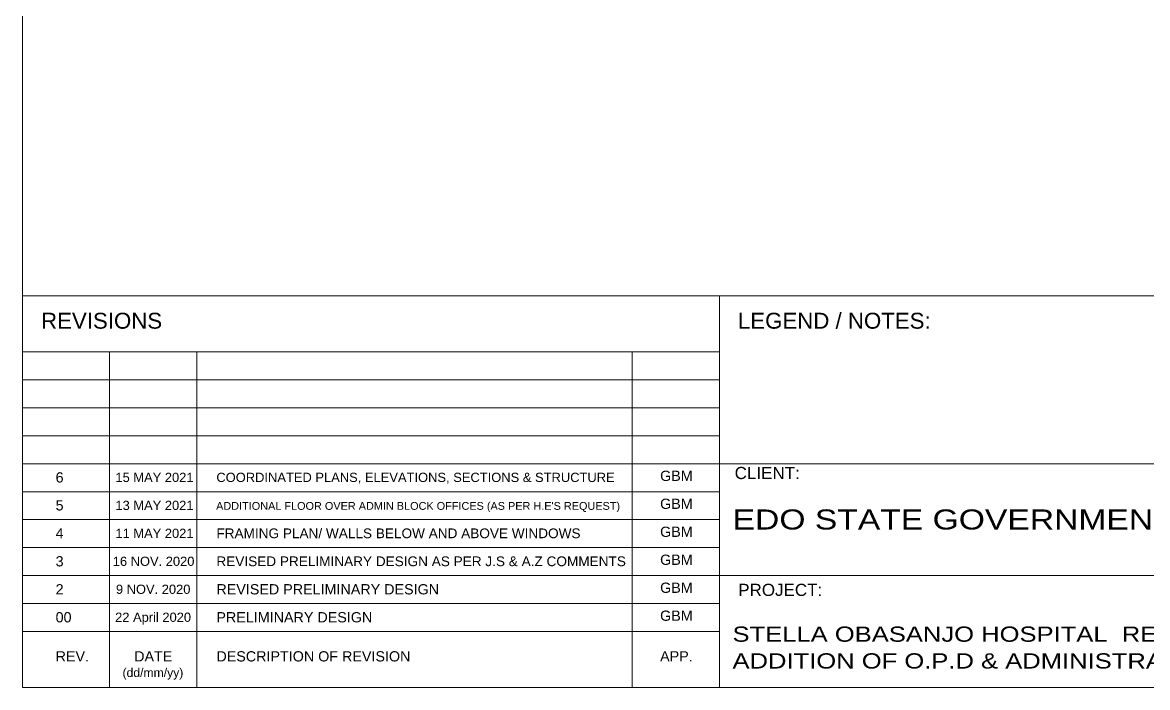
# Model space of a CAD drawing. Extents: x -12260 to 57327, y -29287 to 19916.
# Drawn here: x -12260 to 10208, y -29287 to -15999 of the extents above; entities that cross this region are included whole.
import ezdxf

# ---------------------------------------------------------------- set-up
doc = ezdxf.new("R2010")
doc.units = 0
doc.header["$LTSCALE"] = 0.25
doc.linetypes.add('DASHDOT', pattern=[25.4, 12.7, -6.35, 0, -6.35])
doc.layers.add('01-First Floor-FUR$0$Frame', color=252, linetype='Continuous', lineweight=9)
doc.layers.add('E-LITE-CLNG-CNDT', color=6, linetype='DASHDOT', lineweight=35)
doc.styles.add('01-First Floor-FUR$0$MARI3', font='arial.ttf', dxfattribs={"width": 1.2})
doc.styles.add('01-First Floor-FUR$0$TTLB-A0-JeddahDP$0$Standard', font='txt_____.ttf')
doc.styles.add('01-First Floor-FUR$0$TTLB-A0-JeddahDP$0$swis721', font='swiss.ttf')

# ---------------------------------------------------------------- blocks, each defined once
blk = doc.blocks.new('01-First Floor-FUR')
at = {"layer": '01-First Floor-FUR$0$Frame'}
for p, q in [((-12260, 19916, 0), (-12260, -29287, 0)), ((57327, -21462, 0), (-12260, -21462, 0)), ((1658, -21462, 0), (1658, -29287, 0)), ((1658, -22580, 0), (-12260, -22580, 0)), ((-10520, -29287, 0), (-10520, -22580, 0)), ((-8780, -29287, 0), (-8780, -22580, 0)), ((-82, -29287, 0), (-82, -22580, 0)), ((1658, -23139, 0), (-12260, -23139, 0)), ((1658, -23698, 0), (-12260, -23698, 0)), ((1658, -24257, 0), (-12260, -24257, 0)), ((57327, -24815, 0), (-12260, -24815, 0)), ((1658, -25374, 0), (-12260, -25374, 0)), ((1658, -25933, 0), (-12260, -25933, 0)), ((1658, -26492, 0), (-12260, -26492, 0)), ((1658, -27051, 0), (-12260, -27051, 0)), ((15575, -27051, 0), (1658, -27051, 0)), ((1658, -27610, 0), (-12260, -27610, 0)), ((1658, -28169, 0), (-12260, -28169, 0)), ((-12260, -29287, 0), (57327, -29287, 0))]:
    blk.add_line(p, q, dxfattribs=at)
at = {"layer": '01-First Floor-FUR$0$Frame', "style": '01-First Floor-FUR$0$MARI3', "width": 1.2}
for s, height, p in [('EDO STATE GOVERNMENT', 400.79, (1922, -26130, 0)), ('STELLA OBASANJO HOSPITAL  REFURBISHMENT &', 304.6, (1920, -28373, 0)), ('ADDITION OF O.P.D & ADMINISTRATIVE BLOCK', 304.6, (1920, -28908, 0))]:
    blk.add_text(s, height=height, dxfattribs=at).set_placement(p)
at = {"layer": '01-First Floor-FUR$0$Frame', "attachment_point": 1}
for s, insert, char_height, width, style in [('{\\fArial|b0|i0|c0|p34;LEGEND / NOTES:}', (2028, -21799, 0), 317.96, 7631.12, '01-First Floor-FUR$0$TTLB-A0-JeddahDP$0$Standard'), ('{\\fArial|b0|i0|c0|p34;REVISIONS}', (-11889, -21799, 0), 317.96, 7631.12, '01-First Floor-FUR$0$TTLB-A0-JeddahDP$0$Standard'), ('CLIENT:', (1963, -24879, 0), 243, 5832.34, '01-First Floor-FUR$0$TTLB-A0-JeddahDP$0$swis721'), ('{\\fArial|b0|i0|c0|p34;6}', (-11598, -24986, 0), 204.62, 2694.81, '01-First Floor-FUR$0$TTLB-A0-JeddahDP$0$Standard'), ('\\pi470.80305;{\\fArial|b0|i0|c0|p34;15 MAY 2021}', (-10874, -24996, 0), 184.16, 2425.33, '01-First Floor-FUR$0$TTLB-A0-JeddahDP$0$Standard'), ('{\\fArial|b0|i0|c0|p34;COORDINATED PLANS, ELEVATIONS, SECTIONS & STRUCTURE}', (-8388, -24996, 0), 184.67, 8720.49, '01-First Floor-FUR$0$TTLB-A0-JeddahDP$0$Standard'), ('{\\fArial|b0|i0|c0|p34;GBM}', (474, -24955, 0), 204.62, 2694.81, '01-First Floor-FUR$0$TTLB-A0-JeddahDP$0$Standard'), ('{\\fArial|b0|i0|c0|p34;5}', (-11598, -25545, 0), 204.62, 2694.81, '01-First Floor-FUR$0$TTLB-A0-JeddahDP$0$Standard'), ('\\pi470.80305;{\\fArial|b0|i0|c0|p34;13 MAY 2021}', (-10874, -25555, 0), 184.16, 2425.33, '01-First Floor-FUR$0$TTLB-A0-JeddahDP$0$Standard'), ("{\\fArial|b0|i0|c0|p34;ADDITIONAL FLOOR OVER ADMIN BLOCK OFFICES (AS PER H.E'S REQUEST)}", (-8393, -25581, 0), 155.51, 8295.02, '01-First Floor-FUR$0$TTLB-A0-JeddahDP$0$Standard'), ('{\\fArial|b0|i0|c0|p34;GBM}', (474, -25514, 0), 204.62, 2694.81, '01-First Floor-FUR$0$TTLB-A0-JeddahDP$0$Standard'), ('{\\fArial|b0|i0|c0|p34;4}', (-11598, -26104, 0), 204.62, 2694.81, '01-First Floor-FUR$0$TTLB-A0-JeddahDP$0$Standard'), ('\\pi470.80305;{\\fArial|b0|i0|c0|p34;11 MAY 2021}', (-10874, -26114, 0), 184.16, 2425.33, '01-First Floor-FUR$0$TTLB-A0-JeddahDP$0$Standard'), ('{\\fArial|b0|i0|c0|p34;FRAMING PLAN/ WALLS BELOW AND ABOVE WINDOWS}', (-8387, -26109, 0), 194.39, 9179.46, '01-First Floor-FUR$0$TTLB-A0-JeddahDP$0$Standard'), ('{\\fArial|b0|i0|c0|p34;GBM}', (474, -26073, 0), 204.62, 2694.81, '01-First Floor-FUR$0$TTLB-A0-JeddahDP$0$Standard'), ('{\\fArial|b0|i0|c0|p34;3}', (-11598, -26663, 0), 204.62, 2694.81, '01-First Floor-FUR$0$TTLB-A0-JeddahDP$0$Standard'), ('\\pi417.6022;{\\fArial|b0|i0|c0|p34;16 NOV. 2020}', (-10874, -26673, 0), 184.16, 2425.33, '01-First Floor-FUR$0$TTLB-A0-JeddahDP$0$Standard'), ('{\\fArial|b0|i0|c0|p34;REVISED PRELIMINARY DESIGN AS PER J.S & A.Z COMMENTS}', (-8387, -26668, 0), 194.39, 9179.46, '01-First Floor-FUR$0$TTLB-A0-JeddahDP$0$Standard'), ('{\\fArial|b0|i0|c0|p34;GBM}', (474, -26632, 0), 204.62, 2694.81, '01-First Floor-FUR$0$TTLB-A0-JeddahDP$0$Standard'), ('{\\fArial|b0|i0|c0|p34;2}', (-11598, -27222, 0), 204.62, 2694.81, '01-First Floor-FUR$0$TTLB-A0-JeddahDP$0$Standard'), ('\\pi480.47593;{\\fArial|b0|i0|c0|p34;9 NOV. 2020}', (-10874, -27232, 0), 184.16, 2425.33, '01-First Floor-FUR$0$TTLB-A0-JeddahDP$0$Standard'), ('{\\fArial|b0|i0|c0|p34;REVISED PRELIMINARY DESIGN}', (-8387, -27222, 0), 204.62, 8492.98, '01-First Floor-FUR$0$TTLB-A0-JeddahDP$0$Standard'), ('{\\fArial|b0|i0|c0|p34;GBM}', (474, -27191, 0), 204.62, 2694.81, '01-First Floor-FUR$0$TTLB-A0-JeddahDP$0$Standard'), ('PROJECT:', (2034, -27215, 0), 243, 5832.34, '01-First Floor-FUR$0$TTLB-A0-JeddahDP$0$swis721'), ('{\\fArial|b0|i0|c0|p34;00}', (-11598, -27781, 0), 204.62, 2694.81, '01-First Floor-FUR$0$TTLB-A0-JeddahDP$0$Standard'), ('\\pi464.52196;{\\fArial|b0|i0|c0|p34;22 April 2020}', (-10874, -27791, 0), 184.16, 2425.33, '01-First Floor-FUR$0$TTLB-A0-JeddahDP$0$Standard'), ('{\\fArial|b0|i0|c0|p34;PRELIMINARY DESIGN}', (-8387, -27781, 0), 204.62, 8492.98, '01-First Floor-FUR$0$TTLB-A0-JeddahDP$0$Standard'), ('{\\fArial|b0|i0|c0|p34;GBM}', (474, -27750, 0), 204.62, 2694.81, '01-First Floor-FUR$0$TTLB-A0-JeddahDP$0$Standard'), ('{\\fArial|b0|i0|c0|p34;REV.}', (-11598, -28562, 0), 204.62, 2694.81, '01-First Floor-FUR$0$TTLB-A0-JeddahDP$0$Standard'), ('\\pi984.91435;{\\fArial|b0|i0|c0|p34;DATE\\P\\pi751.6974;\\H0.85x;(dd/mm/yy)}', (-11014, -28562, 0), 204.62, 2694.81, '01-First Floor-FUR$0$TTLB-A0-JeddahDP$0$Standard'), ('{\\fArial|b0|i0|c0|p34;DESCRIPTION OF REVISION}', (-8387, -28562, 0), 204.62, 4163.21, '01-First Floor-FUR$0$TTLB-A0-JeddahDP$0$Standard'), ('{\\fArial|b0|i0|c0|p34;APP.}', (474, -28562, 0), 204.62, 2694.81, '01-First Floor-FUR$0$TTLB-A0-JeddahDP$0$Standard')]:
    blk.add_mtext(s, dxfattribs=dict(at, insert=insert, char_height=char_height, width=width, style=style))

msp = doc.modelspace()

# ---------------------------------------------------------------- block references
at = {"layer": 'E-LITE-CLNG-CNDT'}
msp.add_blockref('01-First Floor-FUR', (0, 0), dxfattribs=at)

doc.saveas('drawing.dxf')
